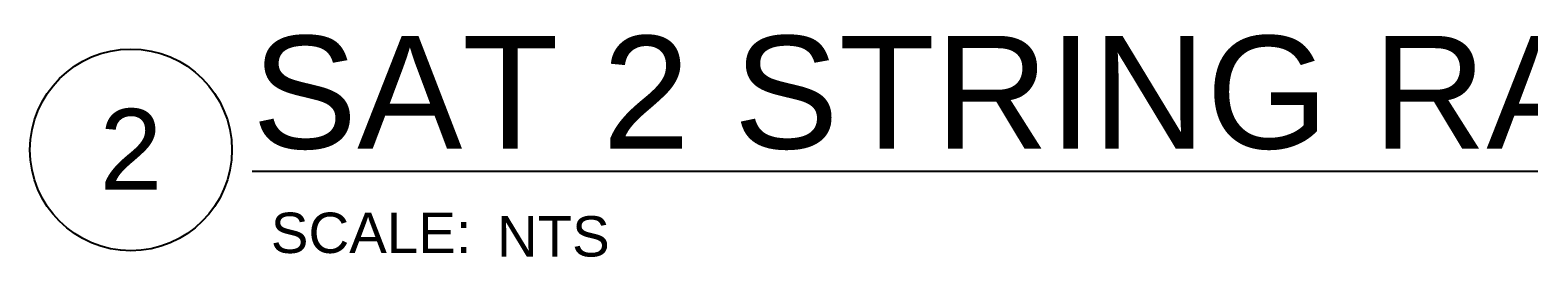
# Model space of a CAD drawing. Header units: feet. Extents: x -9903 to 12307, y -41 to 4121.
# Drawn here: x 4454.6 to 4932.8, y 2069.2 to 2141.8 of the extents above; entities that cross this region are included whole.
import ezdxf
from ezdxf.enums import TextEntityAlignment as Align

# ---------------------------------------------------------------- set-up
doc = ezdxf.new("R2010")
doc.units = ezdxf.units.FT
doc.header["$MEASUREMENT"] = 0
doc.layers.add('G-ANNO-TEXT', color=1, linetype='Continuous')
doc.styles.add('NEI-A', font='arial.ttf')

# ---------------------------------------------------------------- blocks, each defined once
blk = doc.blocks.new('DETAIL_TITLE')
blk.add_circle((0.5923, -0.5126), 0.25)
at = {"style": 'NEI-A'}
blk.add_attdef('DETAIL_TITLE_001', (0.9099, -0.4851), '', height=0.2, dxfattribs=at)
at = {"style": 'NEI-A', "flags": 8}
blk.add_attdef('#', text='', height=0.2, dxfattribs=at).set_placement((0.5922, -0.5109), align=Align.MIDDLE_CENTER)
at = {"style": 'NEI-A'}
for tag, p in [('SCALE:', (0.9386, -0.7379)), ('1"_=_', (1.5474, -0.7379))]:
    blk.add_attdef(tag, text='', height=0.1, dxfattribs=at).set_placement(p, align=Align.BOTTOM_LEFT)

msp = doc.modelspace()

# ---------------------------------------------------------------- block references
at = {"layer": 'G-ANNO-TEXT'}
ref = msp.add_blockref('DETAIL_TITLE', (4410.51, 2169.5), dxfattribs=dict(at, xscale=128.9267043143703, yscale=128.9267043143703, zscale=128.9267043143703))
ref.add_attrib('#', '2', dxfattribs={"layer": '0', "height": 25.79, "style": 'NEI-A'}).set_placement((4486.86, 2103.63), align=Align.MIDDLE_CENTER)
ref.add_attrib('DETAIL_TITLE_001', '%%USAT 2 STRING RACK - XX MODULES XXXW  [XXXW-SOUTH MOTOR GAP]', (4525.56, 2103.84), dxfattribs={"layer": '0', "height": 36, "style": 'NEI-A'})
ref.add_attrib('SCALE:', 'SCALE:', dxfattribs={"layer": '0', "height": 12.893, "style": 'NEI-A'}).set_placement((4531.53, 2083.38), align=Align.TOP_LEFT)
ref.add_attrib('1"_=_', 'NTS', dxfattribs={"layer": '0', "height": 12.893, "style": 'NEI-A'}).set_placement((4603.69, 2082.26), align=Align.TOP_LEFT)

doc.saveas('drawing.dxf')
